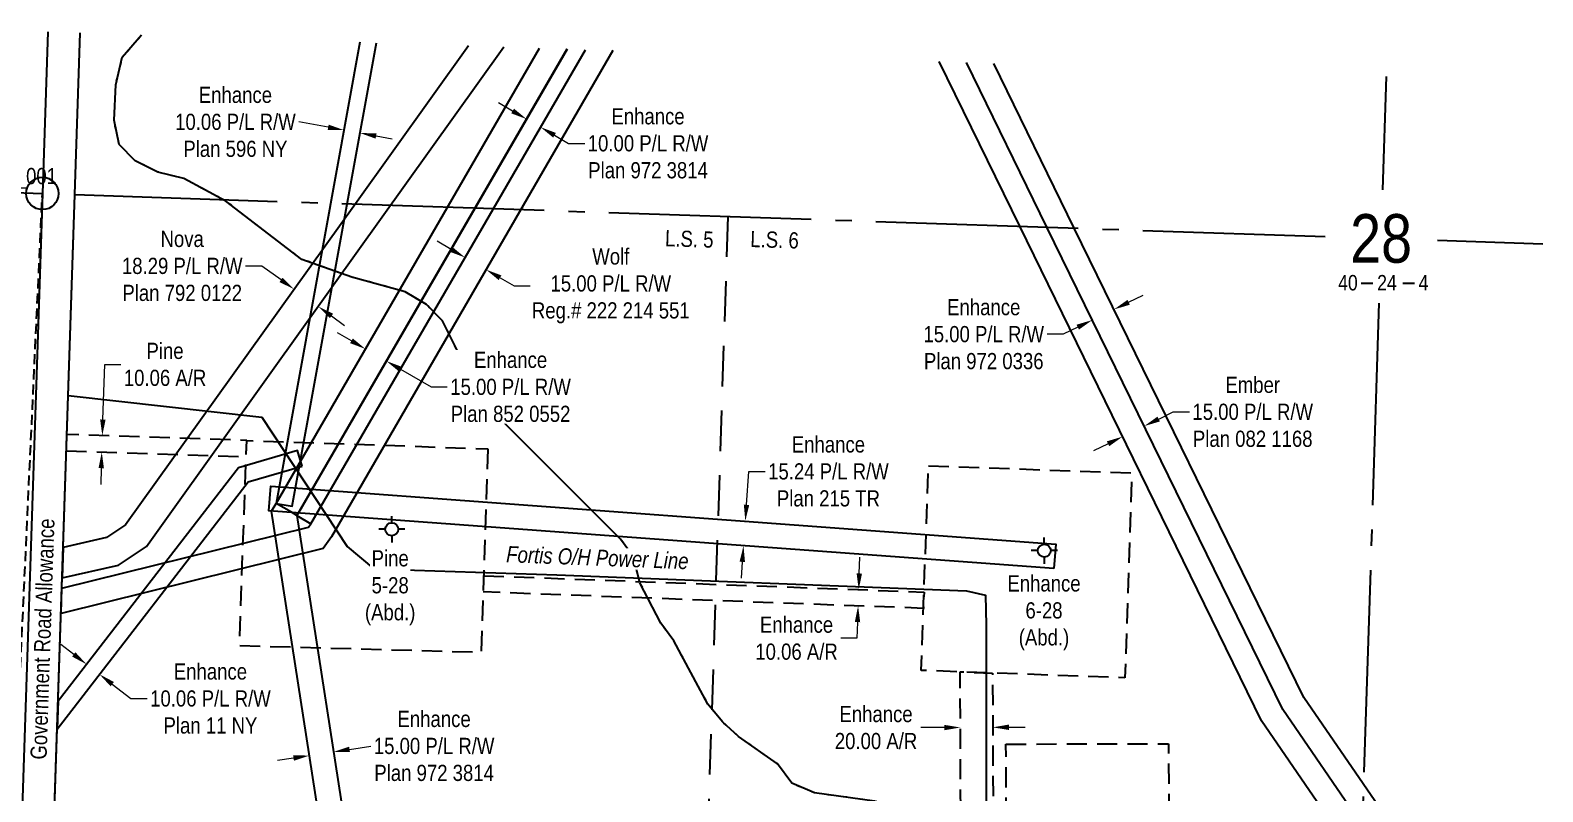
# Model space of a CAD drawing. Extents: x 333588 to 339905, y 5815182 to 5819358.
# Drawn here: x 336197 to 337131, y 5815743 to 5816213 of the extents above; entities that cross this region are included whole.
import ezdxf
from ezdxf.enums import TextEntityAlignment as Align

# ---------------------------------------------------------------- set-up
doc = ezdxf.new("R2010")
doc.units = 0
doc.header["$LTSCALE"] = 5
doc.header["$PDSIZE"] = 0.5
for name, pattern in [('foc-ACCESSROAD', [3.75, 2.5, -1.25]), ('foc-LSD', [8, 5, -3]), ('foc-QUARTERLINE', [33, 25, -3, 2, -3]), ('foc-TIELINE', [1.875, 1.25, -0.625]), ('foc-WHEELTRACKS', [2, 0.4, -1.6])]:
    doc.linetypes.add(name, pattern=pattern)
doc.layers.get('Defpoints').update_dxf_attribs({"color": 9})
for name, color, linetype in [('10', 1, 'Continuous'), ('35', 37, 'Continuous'), ('9', 3, 'Continuous'), ('AS-POWER', 104, 'foc-POWER'), ('AS-POWER-T', 104, 'Continuous'), ('F-AR', 190, 'foc-ACCESSROAD'), ('F-RW', 190, 'Continuous'), ('F-WS', 190, 'foc-ACCESSROAD'), ('F-WS-S', 8, 'Continuous'), ('L-ROAD-T', 7, 'Continuous'), ('L-SEC', 7, 'Continuous'), ('L-SECLBL', 7, 'Continuous'), ('L-SECQ', 8, 'foc-QUARTERLINE'), ('L-SECTION-LSD', 7, 'foc-LSD'), ('L-TIE', 7, 'foc-TIELINE'), ('T-WATER-P3', 160, 'foc-WHEELTRACKS')]:
    doc.layers.add(name, color=color, linetype=linetype)
doc.layers.add('F-AR-T', color=190, linetype='Continuous', lineweight=9)
doc.layers.add('F-RW-T', color=190, linetype='Continuous', lineweight=9)
doc.styles.add('100L', font='ARIALN.TTF', dxfattribs={"height": 11})
doc.styles.add('80', font='ARIALN.TTF', dxfattribs={"height": 10})
doc.styles.add('80CG', font='ARIALN.TTF', dxfattribs={"height": 10})
doc.styles.add('80L', font='ARIALN.TTF', dxfattribs={"height": 10})
doc.styles.add('foc-LtypeFont', font='ARIALN.TTF', dxfattribs={"height": 7.35})
doc.styles.add('MtXpl_Arial_Narrow', font='ARIALNI.TTF')
doc.styles.add('SIMPLEX', font='ARIALN.TTF')
doc.linetypes.add('foc-POWER', pattern='A,6,-1,["P",foc-LtypeFont,S=0.2,R=0,X=-0.625,Y=-0.75],-1.24,4', length=12.24)
doc.linetypes.add('foc-POWER-NOLINE', pattern='A,0,-4,["P",foc-LtypeFont,S=0.2,R=0,X=-0.625,Y=-0.75],-8.24', length=12.24)
doc.linetypes.add('foc-TOPO-flowdirection-NOLINE', pattern='A,0,[">",foc-LtypeFont,S=0.3,R=0,X=0,Y=-0.945],-20,[">",foc-LtypeFont,S=0.3,R=0,X=0,Y=-0.945],0', length=20)
doc.dimstyles.new('Compass 5 000', dxfattribs={"dimscale": 5, "dimtxt": 9, "dimasz": 2, "dimexe": 0.2, "dimexo": 0.0625, "dimgap": 0.5, "dimtad": 0, "dimtih": 1, "dimtoh": 1, "dimzin": 0, "dimdsep": 46, "dimtxsty": '80CG', "dimcen": 0.1, "dimse1": 1, "dimse2": 1, "dimclrd": 256, "dimclrt": 256, "dimaunit": 1, "dimadec": 4, "dimazin": 0, "dimtfac": 0.06, "dimtofl": 0, "dimtmove": 0, "dimatfit": 1, "dimfxl": 0.2, "dimtolj": 1, "dimtzin": 0, "dimlwd": -1, "dimarcsym": 0})

# ---------------------------------------------------------------- blocks, each defined once
blk = doc.blocks.new('L-SECLBL')
at = {"layer": '9', "color": 7}
for p, q in [((-5.08, -27.83), (-12.29, -27.83)), ((20.7, -27.83), (13.5, -27.83))]:
    blk.add_line(p, q, dxfattribs=at)
at = {"layer": '10', "color": 2, "style": 'SIMPLEX'}
blk.add_attdef('SEC', text='', height=30, dxfattribs=at).set_placement((0, 0), align=Align.MIDDLE)
at = {"layer": '10', "color": 5, "style": '80L'}
blk.add_attdef('TWP', text='', height=9.5, dxfattribs=at).set_placement((-14.43, -27.37), align=Align.MIDDLE_RIGHT)
blk.add_attdef('RGE', text='', height=9.5, dxfattribs=at).set_placement((3.62, -27.37), align=Align.MIDDLE_CENTER)
blk.add_attdef('MER', text='', height=9.5, dxfattribs=at).set_placement((23.17, -27.37), align=Align.MIDDLE_LEFT)
blk = doc.blocks.new('*D436')
at = {"layer": 'Defpoints', "color": 0, "transparency": 16777216}
for p in [(336359.73, 5816053.07), (336313.75, 5815988.81), (336328.61, 5815978.18)]:
    blk.add_point(p, dxfattribs=at)
at = {"layer": 'F-RW-T', "transparency": 16777216}
for p, q in [((336339.63, 5816067.46), (336329.63, 5816067.46)), ((336351.6, 5816058.89), (336339.63, 5816067.46)), ((336382.73, 5816036.61), (336390.86, 5816030.79))]:
    blk.add_line(p, q, dxfattribs=at)
for points in [[(336352.57, 5816060.24), (336350.63, 5816057.53), (336359.73, 5816053.07)], [(336383.7, 5816037.97), (336381.76, 5816035.26), (336374.6, 5816042.43)]]:
    blk.add_solid(points, dxfattribs=at)
at = {"layer": 'F-RW-T', "transparency": 16777216, "insert": (336290.54, 5816067.46), "char_height": 10, "attachment_point": 5, "style": '80CG'}
blk.add_mtext('\\A1;Nova\\P18.29 P/L R/W\\PPlan 792 0122', dxfattribs=at)
blk = doc.blocks.new('*D442')
at = {"layer": 'Defpoints', "color": 0, "transparency": 16777216}
for p in [(336365.76, 5815786.95), (336380.58, 5815789.25), (336384, 5815767.31)]:
    blk.add_point(p, dxfattribs=at)
at = {"layer": 'F-RW-T', "transparency": 16777216}
for p, q in [((336393.88, 5815768.84), (336407.04, 5815770.89)), ((336359.3, 5815763.46), (336349.41, 5815761.92))]:
    blk.add_line(p, q, dxfattribs=at)
for points in [[(336393.63, 5815770.49), (336394.14, 5815767.2), (336384, 5815767.31)], [(336359.04, 5815765.11), (336359.55, 5815761.81), (336369.18, 5815765)]]:
    blk.add_solid(points, dxfattribs=at)
at = {"layer": 'F-RW-T', "transparency": 16777216, "insert": (336446.12, 5815770.89), "char_height": 10, "attachment_point": 5, "style": '80CG'}
blk.add_mtext('\\A1;Enhance\\P15.00 P/L R/W\\PPlan 972 3814', dxfattribs=at)
blk = doc.blocks.new('*D443')
at = {"layer": 'Defpoints', "color": 0, "transparency": 16777216}
for p in [(336261.16, 5815859.81), (336269.11, 5815853.68), (336239.42, 5815815.22)]:
    blk.add_point(p, dxfattribs=at)
at = {"layer": 'F-RW-T', "transparency": 16777216}
for p, q in [((336223.56, 5815827.47), (336215.65, 5815833.58)), ((336247.34, 5815809.11), (336258.88, 5815800.2)), ((336258.88, 5815800.2), (336268.88, 5815800.2))]:
    blk.add_line(p, q, dxfattribs=at)
for points in [[(336224.58, 5815828.79), (336222.54, 5815826.15), (336231.48, 5815821.36)], [(336248.36, 5815810.43), (336246.32, 5815807.79), (336239.42, 5815815.22)]]:
    blk.add_solid(points, dxfattribs=at)
at = {"layer": 'F-RW-T', "transparency": 16777216, "insert": (336307.97, 5815800.2), "char_height": 10, "attachment_point": 5, "style": '80CG'}
blk.add_mtext('\\A1;Enhance\\P10.06 P/L R/W\\PPlan 11 NY', dxfattribs=at)
blk = doc.blocks.new('*D444')
at = {"layer": 'Defpoints', "color": 0, "transparency": 16777216}
for p in [(336546.69, 5815916.66), (336545.56, 5815901.37), (336637.19, 5815894.62)]:
    blk.add_point(p, dxfattribs=at)
at = {"layer": 'F-RW-T', "transparency": 16777216}
for p, q in [((336639.05, 5815919.89), (336640.57, 5815940.49)), ((336640.57, 5815940.49), (336650.57, 5815940.49)), ((336636.46, 5815884.65), (336635.72, 5815874.68))]:
    blk.add_line(p, q, dxfattribs=at)
for points in [[(336637.39, 5815920.01), (336640.71, 5815919.76), (336638.32, 5815909.91)], [(336634.8, 5815884.77), (336638.12, 5815884.53), (336637.19, 5815894.62)]]:
    blk.add_solid(points, dxfattribs=at)
at = {"layer": 'F-RW-T', "transparency": 16777216, "insert": (336689.65, 5815940.49), "char_height": 10, "attachment_point": 5, "style": '80CG'}
blk.add_mtext('\\A1;Enhance\\P15.24 P/L R/W\\PPlan 215 TR', dxfattribs=at)
blk = doc.blocks.new('*D445')
at = {"layer": 'Defpoints', "color": 0, "transparency": 16777216}
for p in [(336871.34, 5815962.03), (336932.61, 5815870.4), (336919.3, 5815863.89)]:
    blk.add_point(p, dxfattribs=at)
at = {"layer": 'F-RW-T', "transparency": 16777216}
for p, q in [((336893.63, 5815972.93), (336902.62, 5815977.32)), ((336902.62, 5815977.32), (336912.62, 5815977.32)), ((336862.35, 5815957.64), (336853.37, 5815953.25))]:
    blk.add_line(p, q, dxfattribs=at)
for points in [[(336892.9, 5815974.42), (336894.36, 5815971.43), (336884.65, 5815968.53)], [(336861.62, 5815959.14), (336863.09, 5815956.14), (336871.34, 5815962.03)]]:
    blk.add_solid(points, dxfattribs=at)
at = {"layer": 'F-RW-T', "transparency": 16777216, "insert": (336951.7, 5815977.32), "char_height": 10, "attachment_point": 5, "style": '80CG'}
blk.add_mtext('\\A1;Ember\\P15.00 P/L R/W\\PPlan 082 1168', dxfattribs=at)
blk = doc.blocks.new('*D446')
at = {"layer": 'Defpoints', "color": 0, "transparency": 16777216}
for p in [(336852.64, 5816034.08), (336880.97, 5816010.15), (336867.54, 5816003.58)]:
    blk.add_point(p, dxfattribs=at)
at = {"layer": 'F-RW-T', "transparency": 16777216}
for p, q in [((336875.06, 5816045.03), (336884.04, 5816049.42)), ((336843.65, 5816029.69), (336834.67, 5816025.3)), ((336834.67, 5816025.3), (336824.67, 5816025.3))]:
    blk.add_line(p, q, dxfattribs=at)
for points in [[(336874.33, 5816046.53), (336875.79, 5816043.53), (336866.07, 5816040.64)], [(336842.92, 5816031.18), (336844.38, 5816028.19), (336852.64, 5816034.08)]]:
    blk.add_solid(points, dxfattribs=at)
at = {"layer": 'F-RW-T', "transparency": 16777216, "insert": (336785.58, 5816025.3), "char_height": 10, "attachment_point": 5, "style": '80CG'}
blk.add_mtext('\\A1;Enhance\\P15.00 P/L R/W\\PPlan 972 0336', dxfattribs=at)
blk = doc.blocks.new('*D450')
at = {"layer": 'Defpoints', "color": 0, "transparency": 16777216}
for p in [(336390.53, 5816151.38), (336388.46, 5816139.9), (336398.35, 5816138.11)]:
    blk.add_point(p, dxfattribs=at)
at = {"layer": 'F-RW-T', "transparency": 16777216}
for p, q in [((336380.69, 5816153.16), (336362.49, 5816156.46)), ((336410.27, 5816147.8), (336420.11, 5816146.02))]:
    blk.add_line(p, q, dxfattribs=at)
for points in [[(336380.99, 5816154.8), (336380.4, 5816151.52), (336390.53, 5816151.38)], [(336410.57, 5816149.44), (336409.97, 5816146.16), (336400.43, 5816149.59)]]:
    blk.add_solid(points, dxfattribs=at)
at = {"layer": 'F-RW-T', "transparency": 16777216, "insert": (336323.4, 5816156.46), "char_height": 10, "attachment_point": 5, "style": '80CG'}
blk.add_mtext('\\A1;Enhance\\P10.06 P/L R/W\\PPlan 596 NY', dxfattribs=at)
blk = doc.blocks.new('*D451')
at = {"layer": 'Defpoints', "color": 0, "transparency": 16777216}
for p in [(336416.6, 5816008.75), (336390.93, 5815994.12), (336403.82, 5815986.66)]:
    blk.add_point(p, dxfattribs=at)
at = {"layer": 'F-RW-T', "transparency": 16777216}
for p, q in [((336395.06, 5816021.22), (336386.41, 5816026.23)), ((336425.26, 5816003.74), (336444.25, 5815992.74)), ((336444.25, 5815992.74), (336454.25, 5815992.74))]:
    blk.add_line(p, q, dxfattribs=at)
for points in [[(336395.9, 5816022.66), (336394.23, 5816019.78), (336403.72, 5816016.21)], [(336426.09, 5816005.18), (336424.42, 5816002.3), (336416.6, 5816008.75)]]:
    blk.add_solid(points, dxfattribs=at)
at = {"layer": 'F-RW-T', "transparency": 16777216, "insert": (336493.34, 5815992.74), "char_height": 10, "attachment_point": 5, "style": '80CG', "bg_fill": 3, "box_fill_scale": 1.1, "bg_fill_color": 256, "bg_fill_true_color": 13158600, "bg_fill_transparency": 0}
blk.add_mtext('\\A1;Enhance\\P15.00 P/L R/W\\PPlan 852 0552', dxfattribs=at)
blk = doc.blocks.new('*D452')
at = {"layer": 'Defpoints', "color": 0, "transparency": 16777216}
for p in [(336511.85, 5816153.24), (336452.39, 5816070.34), (336460.96, 5816065.37)]:
    blk.add_point(p, dxfattribs=at)
at = {"layer": 'F-RW-T', "transparency": 16777216}
for p, q in [((336494.62, 5816163.22), (336485.96, 5816168.23)), ((336520.5, 5816148.23), (336529.15, 5816143.22)), ((336529.15, 5816143.22), (336539.15, 5816143.22))]:
    blk.add_line(p, q, dxfattribs=at)
for points in [[(336495.45, 5816164.66), (336493.78, 5816161.78), (336503.27, 5816158.21)], [(336521.33, 5816149.68), (336519.66, 5816146.79), (336511.85, 5816153.24)]]:
    blk.add_solid(points, dxfattribs=at)
at = {"layer": 'F-RW-T', "transparency": 16777216, "insert": (336578.24, 5816143.22), "char_height": 10, "attachment_point": 5, "style": '80CG'}
blk.add_mtext('\\A1;Enhance\\P10.00 P/L R/W\\PPlan 972 3814', dxfattribs=at)
blk = doc.blocks.new('*D455')
at = {"layer": 'Defpoints', "color": 0, "transparency": 16777216}
for p in [(336771.15, 5815782.34), (336771.29, 5815747.49), (336791.29, 5815747.57)]:
    blk.add_point(p, dxfattribs=at)
at = {"layer": 'F-AR-T', "transparency": 16777216}
for p, q in [((336761.15, 5815782.3), (336746.78, 5815782.24)), ((336801.14, 5815782.47), (336811.14, 5815782.51))]:
    blk.add_line(p, q, dxfattribs=at)
for points in [[(336761.14, 5815783.97), (336761.16, 5815780.63), (336771.15, 5815782.34)], [(336801.14, 5815784.14), (336801.15, 5815780.8), (336791.14, 5815782.43)]]:
    blk.add_solid(points, dxfattribs=at)
at = {"layer": 'F-AR-T', "transparency": 16777216, "insert": (336719.05, 5815782.24), "char_height": 10, "attachment_point": 5, "style": '80CG'}
blk.add_mtext('\\A1;Enhance\\P20.00 A/R', dxfattribs=at)
blk = doc.blocks.new('GABD')
for p, q in [((-0.81, 0), (-1.62, 0)), ((0, 0.81), (0, 1.62)), ((1.62, 0), (0.81, 0)), ((0, -0.81), (0, -1.62))]:
    blk.add_line(p, q)
blk.add_circle((0, 0), 0.8)
blk = doc.blocks.new('*D477')
at = {"layer": 'Defpoints', "color": 0, "transparency": 16777216}
for p in [(336241.19, 5815962.6), (336252.87, 5815962.21), (336252.54, 5815952.16)]:
    blk.add_point(p, dxfattribs=at)
at = {"layer": 'F-AR-T', "transparency": 16777216}
for p, q in [((336241.52, 5815972.59), (336242.65, 5816006.63)), ((336242.65, 5816006.63), (336252.65, 5816006.63)), ((336240.52, 5815942.55), (336240.19, 5815932.56))]:
    blk.add_line(p, q, dxfattribs=at)
for points in [[(336239.86, 5815972.65), (336243.19, 5815972.54), (336241.19, 5815962.6)], [(336238.86, 5815942.61), (336242.19, 5815942.5), (336240.86, 5815952.55)]]:
    blk.add_solid(points, dxfattribs=at)
at = {"layer": 'F-AR-T', "transparency": 16777216, "insert": (336279.94, 5816006.63), "char_height": 10, "attachment_point": 5, "style": '80CG'}
blk.add_mtext('\\A1;Pine\\P10.06 A/R', dxfattribs=at)
blk = doc.blocks.new('*D481')
at = {"layer": 'Defpoints', "color": 0, "transparency": 16777216}
for p in [(336468.9, 5816079.07), (336478.2, 5816065.22), (336481.87, 5816071.56)]:
    blk.add_point(p, dxfattribs=at)
at = {"layer": 'F-RW-T', "transparency": 16777216}
for p, q in [((336456.57, 5816077.74), (336447.92, 5816082.75)), ((336486.86, 5816060.21), (336495.51, 5816055.19)), ((336495.51, 5816055.19), (336505.51, 5816055.19))]:
    blk.add_line(p, q, dxfattribs=at)
for points in [[(336457.41, 5816079.19), (336455.73, 5816076.3), (336465.22, 5816072.73)], [(336487.69, 5816061.65), (336486.02, 5816058.76), (336478.2, 5816065.22)]]:
    blk.add_solid(points, dxfattribs=at)
at = {"layer": 'F-RW-T', "transparency": 16777216, "insert": (336555.24, 5816055.19), "char_height": 10, "attachment_point": 5, "style": '80CG'}
blk.add_mtext('\\A1;Wolf\\P15.00 P/L R/W\\PReg.# 222 214 551', dxfattribs=at)
blk = doc.blocks.new('*D482')
at = {"layer": 'Defpoints', "color": 0, "transparency": 16777216}
for p in [(336646.74, 5815869.8), (336646.37, 5815859.75), (336707.98, 5815857.45)]:
    blk.add_point(p, dxfattribs=at)
at = {"layer": 'F-AR-T', "transparency": 16777216}
for p, q in [((336708.72, 5815877.5), (336709.1, 5815887.49)), ((336707.61, 5815847.46), (336707.23, 5815837.47)), ((336707.23, 5815837.47), (336697.23, 5815837.47))]:
    blk.add_line(p, q, dxfattribs=at)
for points in [[(336707.06, 5815877.56), (336710.39, 5815877.44), (336708.35, 5815867.5)], [(336705.94, 5815847.52), (336709.27, 5815847.4), (336707.98, 5815857.45)]]:
    blk.add_solid(points, dxfattribs=at)
at = {"layer": 'F-AR-T', "transparency": 16777216, "insert": (336669.95, 5815837.47), "char_height": 10, "attachment_point": 5, "style": '80CG'}
blk.add_mtext('\\A1;Enhance\\P10.06 A/R', dxfattribs=at)

msp = doc.modelspace()

# ---------------------------------------------------------------- linework, layer by layer
at = {"layer": '35', "color": 3}
msp.add_circle((336204.193, 5816112.273), 9.998, dxfattribs=at)
at = {"layer": 'AS-POWER', "linetype": 'foc-POWER-NOLINE', "flags": 128}
for points in [[(336224.294, 5816111.598), (336227.572, 5816211.527)], [(336198.344, 5815329.064), (336224.294, 5816111.598)]]:
    msp.add_lwpolyline(points, dxfattribs=at)
at = {"layer": 'AS-POWER', "flags": 128}
msp.add_lwpolyline([(336220.168, 5815987.553), (336339.683, 5815973.964), (336392.475, 5815894.244), (336408.948, 5815880.413), (336521.986, 5815876.74), (336774.852, 5815866.853), (336786.733, 5815863.994), (336787.173, 5815845.521), (336786.767, 5815557.796)], dxfattribs=at)
at = {"layer": 'F-AR', "flags": 128}
for points in [[(336219.028, 5815953.274), (336330.046, 5815949.581), (336330.41, 5815959.632), (336219.362, 5815963.326)], [(336476.725, 5815876.123), (336748.682, 5815866.003), (336748.308, 5815855.952), (336476.351, 5815866.072)], [(336772.07, 5815562.853), (336771.003, 5815816.723), (336791.003, 5815815.999), (336792.07, 5815562.021)]]:
    msp.add_lwpolyline(points, dxfattribs=at)
at = {"layer": 'F-RW', "flags": 128}
for points in [[(336400.312, 5816205.745), (336348.515, 5815920.818), (336358.406, 5815919.017), (336410.469, 5816205.405)], [(336556.548, 5816200.515), (336382.644, 5815900.197), (336377.691, 5815893.007), (336215.712, 5815852.793), (336216.203, 5815868.367), (336368.564, 5815906.193), (336369.961, 5815908.221), (336539.548, 5816201.084)], [(336467.3, 5816203.503), (336397.467, 5816105.832), (336255.593, 5815907.541), (336243.728, 5815899.655), (336217.078, 5815893.637), (336216.472, 5815874.794), (336251.197, 5815882.616), (336268.543, 5815894.19), (336383.018, 5816054.295), (336489.228, 5816202.769)], [(336528.182, 5816201.465), (336361.293, 5815913.219), (336396.981, 5815683.893), (336398.149, 5815640.545), (336383.295, 5815634.426), (336382.006, 5815682.518), (336345.672, 5815916.084), (336348.515, 5815920.818), (336511.231, 5816202.032)], [(336528.191, 5816201.465), (336362.449, 5815914.958), (336361.293, 5815913.219), (336369.961, 5815908.221), (336539.548, 5816201.084)], [(337114.092, 5815557.666), (337018.299, 5815697.295), (336957.18, 5815786.383), (336807.786, 5816092.074), (336758.087, 5816193.769)], [(337114.894, 5815582.759), (337019.092, 5815722.188), (336970.241, 5815793.368), (336824.577, 5816091.512), (336774.855, 5816193.208)], [(337115.702, 5815608.03), (337019.911, 5815747.521), (336983.248, 5815800.894), (336841.512, 5816090.885), (336791.778, 5816192.642)], [(336361.293, 5815913.219), (336358.104, 5815915.28), (336348.515, 5815920.818)]]:
    msp.add_lwpolyline(points, dxfattribs=at)
for points in [[(336364.621, 5815943.886), (336361.787, 5815953.533), (336325.204, 5815942.803), (336213.894, 5815798.55), (336213.212, 5815781.274), (336331.181, 5815934.075), (336364.621, 5815943.886)], [(336828.937, 5815880.508), (336344.013, 5815916.208), (336345.324, 5815931.489), (336830.005, 5815895.66)]]:
    msp.add_lwpolyline(points, close=True, dxfattribs=at)
at = {"layer": 'F-WS', "flags": 128}
for points in [[(336479.369, 5815954.493), (336475.124, 5815828.656), (336325.813, 5815832.747), (336330.41, 5815959.632)], [(336751.455, 5815944.007), (336876.997, 5815939.66), (336872.751, 5815813.037), (336746.961, 5815817.594)], [(336799.315, 5815772.095), (336899.633, 5815772.244), (336900.404, 5815662.523), (336799.829, 5815662.233)]]:
    msp.add_lwpolyline(points, close=True, dxfattribs=at)
at = {"layer": 'L-SEC', "flags": 128}
for points in [[(336207.471, 5816212.2), (336204.193, 5816112.273)], [(336224.294, 5816111.598), (336227.572, 5816211.527)], [(336204.193, 5816112.273), (336177.48, 5815309.267)], [(337005.062, 5815282.27), (336197.582, 5815308.61), (336224.294, 5816111.598)]]:
    msp.add_lwpolyline(points, dxfattribs=at)
at = {"layer": 'L-SECQ', "flags": 128}
for points in [[(337034.213, 5816184.527), (337031.95, 5816114.488)], [(335434.468, 5816138.662), (336204.193, 5816112.273)], [(336224.294, 5816111.598), (336996.534, 5816085.664)], [(337065.764, 5816083.34), (337130.824, 5816081.155)], [(337029.69, 5816044.54), (337005.062, 5815282.27)]]:
    msp.add_lwpolyline(points, dxfattribs=at)
at = {"layer": 'L-SECTION-LSD', "flags": 128}
msp.add_lwpolyline([(336627.545, 5816098.056), (336601.323, 5815295.44)], dxfattribs=at)
at = {"layer": 'L-TIE', "flags": 128}
msp.add_lwpolyline([(336183.23, 5815660.264), (336204.193, 5816112.273)], dxfattribs=at)
at = {"layer": 'T-WATER-P3', "flags": 128}
msp.add_lwpolyline([(336995.768, 5815306.326), (336990.777, 5815331.296), (336983.788, 5815344.286), (336973.797, 5815355.276), (336965.796, 5815367.266), (336954.817, 5815377.257), (336938.826, 5815382.246), (336925.836, 5815388.247), (336918.847, 5815401.227), (336923.846, 5815416.216), (336956.805, 5815422.206), (336974.795, 5815423.207), (336989.775, 5815427.207), (337001.764, 5815435.199), (337012.755, 5815466.169), (337014.754, 5815481.148), (337013.754, 5815485.148), (337003.763, 5815496.139), (336969.793, 5815497.138), (336915.844, 5815512.119), (336901.862, 5815519.118), (336874.892, 5815554.08), (336867.891, 5815567.069), (336863.901, 5815583.051), (336860.9, 5815619.019), (336856.9, 5815635), (336847.91, 5815646.991), (336836.919, 5815655.98), (336819.94, 5815659.97), (336802.959, 5815657.981), (336771.989, 5815648.989), (336762, 5815659.97), (336755.999, 5815693.941), (336750.008, 5815707.932), (336742.018, 5815719.912), (336732.028, 5815730.902), (336718.037, 5815736.902), (336681.077, 5815741.891), (336667.088, 5815747.891), (336658.097, 5815759.871), (336634.127, 5815776.861), (336624.136, 5815785.852), (336615.146, 5815796.842), (336594.165, 5815835.804), (336586.165, 5815846.794), (336573.185, 5815871.763), (336569.185, 5815887.754), (336561.194, 5815898.744), (336488.262, 5815971.666), (336471.282, 5815993.645), (336451.302, 5816033.605), (336441.311, 5816043.595), (336428.32, 5816051.586), (336395.35, 5816060.577), (336364.39, 5816071.567), (336317.43, 5816107.536), (336291.46, 5816121.516), (336275.469, 5816125.516), (336261.49, 5816132.506), (336251.499, 5816142.496), (336248.499, 5816157.485), (336249.498, 5816179.457), (336253.498, 5816196.448), (336265.424, 5816210.26)], dxfattribs=at)
at = {"layer": 'T-WATER-P3', "linetype": 'foc-TOPO-flowdirection-NOLINE', "flags": 128}
msp.add_lwpolyline([(336995.768, 5815306.326), (336990.777, 5815331.296), (336983.788, 5815344.286), (336973.797, 5815355.276), (336965.796, 5815367.266), (336954.817, 5815377.257), (336938.826, 5815382.246), (336925.836, 5815388.247), (336918.847, 5815401.227), (336923.846, 5815416.216), (336956.805, 5815422.206), (336974.795, 5815423.207), (336989.775, 5815427.207), (337001.764, 5815435.199), (337012.755, 5815466.169), (337014.754, 5815481.148), (337013.754, 5815485.148), (337003.763, 5815496.139), (336969.793, 5815497.138), (336915.844, 5815512.119), (336901.862, 5815519.118), (336874.892, 5815554.08), (336867.891, 5815567.069), (336863.901, 5815583.051), (336860.9, 5815619.019), (336856.9, 5815635), (336847.91, 5815646.991), (336836.919, 5815655.98), (336819.94, 5815659.97), (336802.959, 5815657.981), (336771.989, 5815648.989), (336762, 5815659.97), (336755.999, 5815693.941), (336750.008, 5815707.932), (336742.018, 5815719.912), (336732.028, 5815730.902), (336718.037, 5815736.902), (336681.077, 5815741.891), (336667.088, 5815747.891), (336658.097, 5815759.871), (336634.127, 5815776.861), (336624.136, 5815785.852), (336615.146, 5815796.842), (336594.165, 5815835.804), (336586.165, 5815846.794), (336573.185, 5815871.763), (336569.185, 5815887.754), (336561.194, 5815898.744), (336488.262, 5815971.666), (336471.282, 5815993.645), (336451.302, 5816033.605), (336441.311, 5816043.595), (336428.32, 5816051.586), (336395.35, 5816060.577), (336364.39, 5816071.567), (336317.43, 5816107.536), (336291.46, 5816121.516), (336275.469, 5816125.516), (336261.49, 5816132.506), (336251.499, 5816142.496), (336248.499, 5816157.485), (336249.498, 5816179.457), (336253.498, 5816196.448), (336265.424, 5816210.26)], dxfattribs=at)

# ---------------------------------------------------------------- block references
at = {"layer": 'F-WS-S', "xscale": 4.998979999999968, "yscale": 4.998979999999968, "zscale": 4.998979999999968}
msp.add_blockref('GABD', (336822.932, 5815891.601), dxfattribs=at)
at = {"layer": 'L-SECLBL', "xscale": 0.9997959999999999, "yscale": 0.9997959999999999, "zscale": 0.9997959999999999}
msp.add_blockref('L-SECLBL', (337030.981, 5816084.508), dxfattribs=at).add_auto_attribs({'SEC': '28', 'TWP': '40', 'RGE': '24', 'MER': '4'})

# ---------------------------------------------------------------- texts
at = {"layer": '35', "color": 3, "style": '80'}
msp.add_attdef('RP_001', (336171.839, 5816118.026), 'RP', height=9.998, dxfattribs=at)
at = {"layer": 'F-RW-T', "insert": (336822.789, 5815853.18), "char_height": 9.99796, "width": 21.94641, "attachment_point": 5, "style": '80CG'}
msp.add_mtext('\\A1;Enhance\\P6-28\\P(Abd.)', dxfattribs=at)
at = {"layer": 'L-ROAD-T', "style": '80L'}
msp.add_text('Government Road Allowance', height=9.99796, rotation=88.094688, dxfattribs=at).set_placement((336204.22, 5815836.997), align=Align.MIDDLE_CENTER)

# ---------------------------------------------------------------- dimensions: what is measured, and where the dimension line sits
at = {"layer": 'F-AR-T'}
for base, p1, p2, angle, text, picture, middle in [((336241.19, 5815962.6), (336252.537, 5815952.159), (336252.871, 5815962.212), 88.094688, 'Pine\\P10.06 A/R', '*D477', (336279.936, 5816006.628)), ((336707.977, 5815857.453), (336646.74, 5815869.797), (336646.366, 5815859.746), 267.869026, 'Enhance\\P10.06 A/R', '*D482', (336669.952, 5815837.467))]:
    dim = msp.add_linear_dim(base=base, p1=p1, p2=p2, angle=angle, text=text, dimstyle='Compass 5 000', dxfattribs=at)
    dim.commit()
    dim.dimension.update_dxf_attribs({"geometry": picture, "text_midpoint": middle, "dimtype": 161})
at = {"layer": 'F-AR-T', "color": 6}
dim = msp.add_linear_dim(base=(336771.148, 5815782.343), p1=(336791.29, 5815747.573), p2=(336771.294, 5815747.489), angle=180.240773, text='Enhance\\P20.00 A/R', dimstyle='Compass 5 000', dxfattribs=at)
dim.commit()
dim.dimension.update_dxf_attribs({"geometry": '*D455', "text_midpoint": (336719.046, 5815782.241), "dimtype": 161})
at = {"layer": 'F-RW-T'}
for base, p1, p2, angle, text, picture, middle in [((336390.534, 5816151.378), (336398.353, 5816138.111), (336388.456, 5816139.904), 169.732881, 'Enhance\\P10.06 P/L R/W\\PPlan 596 NY', '*D450', (336323.4, 5816156.459)), ((336359.734, 5816053.067), (336328.614, 5815978.179), (336313.753, 5815988.814), 144.411757, 'Nova\\P18.29 P/L R/W\\PPlan 792 0122', '*D436', (336290.539, 5816067.457)), ((336852.638, 5816034.077), (336880.974, 5816010.146), (336867.537, 5816003.581), 206.038714, 'Enhance\\P15.00 P/L R/W\\PPlan 972 0336', '*D446', (336785.582, 5816025.297)), ((336871.339, 5815962.032), (336932.608, 5815870.395), (336919.301, 5815863.892), 206.045185, 'Ember\\P15.00 P/L R/W\\PPlan 082 1168', '*D445', (336951.701, 5815977.316)), ((336637.192, 5815894.624), (336546.689, 5815916.66), (336545.564, 5815901.37), 265.789493, 'Enhance\\P15.24 P/L R/W\\PPlan 215 TR', '*D444', (336689.654, 5815940.485)), ((336239.422, 5815815.223), (336261.164, 5815859.81), (336269.109, 5815853.675), 322.330302, 'Enhance\\P10.06 P/L R/W\\PPlan 11 NY', '*D443', (336307.967, 5815800.2)), ((336384, 5815767.305), (336365.761, 5815786.945), (336380.585, 5815789.252), 8.84549, 'Enhance\\P15.00 P/L R/W\\PPlan 972 3814', '*D442', (336446.124, 5815770.89))]:
    dim = msp.add_linear_dim(base=base, p1=p1, p2=p2, angle=angle, text=text, dimstyle='Compass 5 000', dxfattribs=at)
    dim.commit()
    dim.dimension.update_dxf_attribs({"geometry": picture, "text_midpoint": middle, "dimtype": 161})

# ---------------------------------------------------------------- next in the draw order: texts
at = {"layer": 'AS-POWER-T', "insert": (336490.905, 5815894.484), "char_height": 9.99612, "width": 114.01818, "attachment_point": 1, "rotation": 357.761064, "style": 'MtXpl_Arial_Narrow', "bg_fill": 3, "box_fill_scale": 1.15, "bg_fill_color": 256, "bg_fill_true_color": 256, "bg_fill_transparency": 0}
msp.add_mtext('Fortis O/H Power Line', dxfattribs=at)
at = {"layer": 'F-RW-T', "insert": (336418.977, 5815868.713), "char_height": 9.998, "width": 21.94641, "attachment_point": 5, "style": '80CG', "bg_fill": 3, "box_fill_scale": 1.15, "bg_fill_color": 256, "bg_fill_true_color": 256, "bg_fill_transparency": 0}
msp.add_mtext('\\A1;Pine\\P5-28\\P(Abd.)', dxfattribs=at)
at = {"layer": 'L-SECTION-LSD', "attachment_point": 1, "rotation": 358.103065, "style": '100L', "bg_fill": 3, "box_fill_scale": 1.5, "bg_fill_color": 256, "bg_fill_transparency": 0}
for s, width, insert, char_height in [('\\pi1.75822;L.S. 5', 30.39494, (336587.18, 5816089.75), 9.99796), ('L.S. 6', 30.47691, (336641.608, 5816089.187), 9.998)]:
    msp.add_mtext_dynamic_manual_height_columns(s, width=width, gutter_width=54.989, heights=[0], dxfattribs=dict(at, insert=insert, char_height=char_height))

# ---------------------------------------------------------------- next in the draw order: dimensions: what is measured, and where the dimension line sits
at = {"layer": 'F-RW-T'}
dim = msp.add_linear_dim(base=(336416.604, 5816008.75), p1=(336390.931, 5815994.124), p2=(336403.816, 5815986.664), angle=329.929886, text='Enhance\\P15.00 P/L R/W\\PPlan 852 0552', dimstyle='Compass 5 000', override={"dimtfill": 1}, dxfattribs=at)
dim.commit()
dim.dimension.update_dxf_attribs({"geometry": '*D451', "text_midpoint": (336493.337, 5815992.742), "dimtype": 161})

# ---------------------------------------------------------------- next in the draw order: block references
at = {"layer": 'F-WS-S', "xscale": 4.998979999999968, "yscale": 4.998979999999968, "zscale": 4.998979999999968}
msp.add_blockref('GABD', (336419.981, 5815904.801), dxfattribs=at)

# ---------------------------------------------------------------- next in the draw order: dimensions: what is measured, and where the dimension line sits
at = {"layer": 'F-RW-T'}
dim = msp.add_linear_dim(base=(336511.846, 5816153.245), p1=(336452.387, 5816070.339), p2=(336460.962, 5816065.373), angle=329.926385, text='Enhance\\P10.00 P/L R/W\\PPlan 972 3814', dimstyle='Compass 5 000', dxfattribs=at)
dim.commit()
dim.dimension.update_dxf_attribs({"geometry": '*D452', "text_midpoint": (336578.239, 5816143.222), "dimtype": 161})
dim = msp.add_aligned_dim(p1=(336468.896, 5816079.074), p2=(336481.874, 5816071.559), distance=-7.328, text='Wolf\\P15.00 P/L R/W\\PReg.# 222 214 551', dimstyle='Compass 5 000', dxfattribs=at)
dim.commit()
dim.dimension.update_dxf_attribs({"geometry": '*D481', "text_midpoint": (336555.24, 5816055.195)})

doc.saveas('drawing.dxf')
